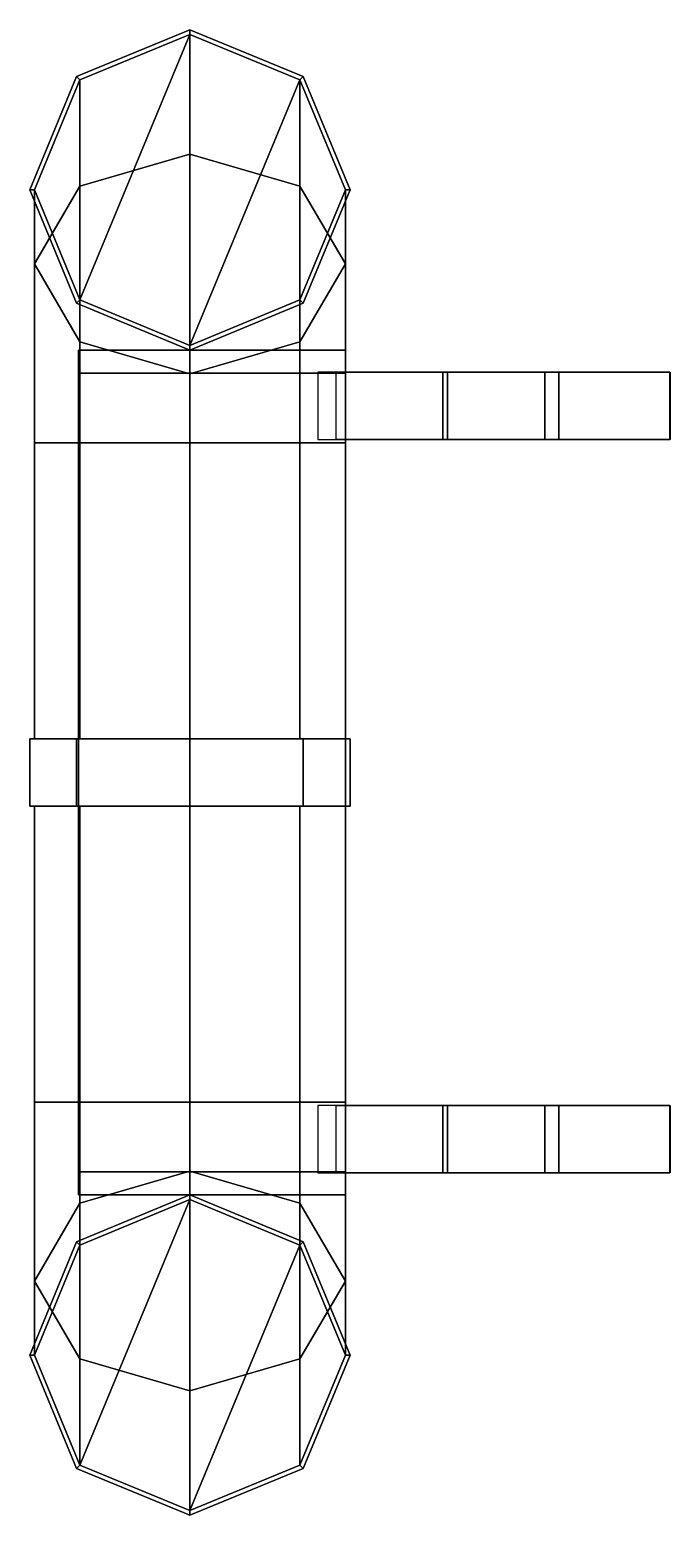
# Model space of a CAD drawing. Header units: millimetres. Extents: x -3 to 3, y -68 to 53.
# Drawn here: x -0.69 to 2.07, y -67.94 to -61.54 of the extents above; entities that cross this region are included whole.
import ezdxf

# ---------------------------------------------------------------- set-up
doc = ezdxf.new("R2010")
doc.units = ezdxf.units.MM
doc.layers.add('tmp', color=4, linetype='Continuous')

msp = doc.modelspace()

# ---------------------------------------------------------------- linework, layer by layer
for points in [[(0, -61.56, 15.98), (-0.4738, -62.7038, 15.98), (-0.67, -62.23, 15.98), (-0.4738, -61.7562, 15.98)], [(0, -61.54, 17.08), (-0.4879, -61.7421, 17.08), (-0.4738, -61.7562, 17.08), (0, -61.56, 17.08)], [(0, -61.54, 16.79), (-0.4879, -61.7421, 16.79), (-0.4879, -61.7421, 17.08), (0, -61.54, 17.08)], [(0, -61.56, 17.08), (-0.4738, -61.7562, 17.08), (-0.4738, -61.7562, 19.06), (0, -61.56, 19.06)], [(0, -61.56, 15.98), (-0.4738, -61.7562, 15.98), (-0.4738, -61.7562, 16.79), (0, -61.56, 16.79)], [(-0.4738, -62.2143, 20.1657), (0, -62.0755, 20.3045), (0, -61.56, 19.06), (-0.4738, -61.7562, 19.06)], [(0.4738, -61.7562, 15.98), (0, -62.9, 15.98), (-0.4738, -62.7038, 15.98), (0, -61.56, 15.98)], [(0.4879, -61.7421, 17.08), (0, -61.54, 17.08), (0, -61.56, 17.08), (0.4738, -61.7562, 17.08)], [(0.4879, -61.7421, 16.79), (0, -61.54, 16.79), (0, -61.54, 17.08), (0.4879, -61.7421, 17.08)], [(0.4738, -61.7562, 17.08), (0, -61.56, 17.08), (0, -61.56, 19.06), (0.4738, -61.7562, 19.06)], [(0.4738, -61.7562, 15.98), (0, -61.56, 15.98), (0, -61.56, 16.79), (0.4738, -61.7562, 16.79)], [(0, -62.0755, 20.3045), (0.4738, -62.2143, 20.1657), (0.4738, -61.7562, 19.06), (0, -61.56, 19.06)], [(-0.4879, -61.7421, 16.79), (-0.69, -62.23, 16.79), (-0.69, -62.23, 17.08), (-0.4879, -61.7421, 17.08)], [(-0.4879, -61.7421, 17.08), (-0.69, -62.23, 17.08), (-0.67, -62.23, 17.08), (-0.4738, -61.7562, 17.08)], [(-0.4738, -61.7562, 17.08), (-0.67, -62.23, 17.08), (-0.67, -62.23, 19.06), (-0.4738, -61.7562, 19.06)], [(-0.4738, -61.7562, 15.98), (-0.67, -62.23, 15.98), (-0.67, -62.23, 16.79), (-0.4738, -61.7562, 16.79)], [(-0.67, -62.5493, 19.8307), (-0.4738, -62.2143, 20.1657), (-0.4738, -61.7562, 19.06), (-0.67, -62.23, 19.06)], [(0.67, -62.23, 15.98), (0.4738, -62.7038, 15.98), (0, -62.9, 15.98), (0.4738, -61.7562, 15.98)], [(0.69, -62.23, 17.08), (0.4879, -61.7421, 17.08), (0.4738, -61.7562, 17.08), (0.67, -62.23, 17.08)], [(0.67, -62.23, 17.08), (0.4738, -61.7562, 17.08), (0.4738, -61.7562, 19.06), (0.67, -62.23, 19.06)], [(0.67, -62.23, 15.98), (0.4738, -61.7562, 15.98), (0.4738, -61.7562, 16.79), (0.67, -62.23, 16.79)], [(0.4738, -62.2143, 20.1657), (0.67, -62.5493, 19.8307), (0.67, -62.23, 19.06), (0.4738, -61.7562, 19.06)], [(0.69, -62.23, 16.79), (0.4879, -61.7421, 16.79), (0.4879, -61.7421, 17.08), (0.69, -62.23, 17.08)], [(-0.4738, -63.32, 20.6238), (0, -63.32, 20.82), (0, -62.0755, 20.3045), (-0.4738, -62.2143, 20.1657)], [(0, -63.32, 20.82), (0.4738, -63.32, 20.6238), (0.4738, -62.2143, 20.1657), (0, -62.0755, 20.3045)], [(-0.69, -62.23, 16.79), (-0.4879, -62.7179, 16.79), (-0.4879, -62.7179, 17.08), (-0.69, -62.23, 17.08)], [(-0.69, -62.23, 17.08), (-0.4879, -62.7179, 17.08), (-0.4738, -62.7038, 17.08), (-0.67, -62.23, 17.08)], [(-0.67, -63.32, 20.15), (-0.4738, -63.32, 20.6238), (-0.4738, -62.2143, 20.1657), (-0.67, -62.5493, 19.8307)], [(-0.67, -62.23, 17.08), (-0.4738, -62.7038, 17.08), (-0.4738, -62.7038, 19.06), (-0.67, -62.23, 19.06)], [(-0.67, -62.23, 15.98), (-0.4738, -62.7038, 15.98), (-0.4738, -62.7038, 16.79), (-0.67, -62.23, 16.79)], [(-0.4738, -62.8843, 19.4957), (-0.67, -62.5493, 19.8307), (-0.67, -62.23, 19.06), (-0.4738, -62.7038, 19.06)], [(0.4738, -63.32, 20.6238), (0.67, -63.32, 20.15), (0.67, -62.5493, 19.8307), (0.4738, -62.2143, 20.1657)], [(0.4738, -62.7038, 17.08), (0.67, -62.23, 17.08), (0.67, -62.23, 19.06), (0.4738, -62.7038, 19.06)], [(0.4738, -62.7038, 15.98), (0.67, -62.23, 15.98), (0.67, -62.23, 16.79), (0.4738, -62.7038, 16.79)], [(0.4879, -62.7179, 17.08), (0.69, -62.23, 17.08), (0.67, -62.23, 17.08), (0.4738, -62.7038, 17.08)], [(0.67, -62.5493, 19.8307), (0.4738, -62.8843, 19.4957), (0.4738, -62.7038, 19.06), (0.67, -62.23, 19.06)], [(0.4879, -62.7179, 16.79), (0.69, -62.23, 16.79), (0.69, -62.23, 17.08), (0.4879, -62.7179, 17.08)], [(-0.4738, -63.32, 19.6762), (-0.67, -63.32, 20.15), (-0.67, -62.5493, 19.8307), (-0.4738, -62.8843, 19.4957)], [(0.67, -63.32, 20.15), (0.4738, -63.32, 19.6762), (0.4738, -62.8843, 19.4957), (0.67, -62.5493, 19.8307)], [(-0.4879, -62.7179, 17.08), (0, -62.92, 17.08), (0, -62.9, 17.08), (-0.4738, -62.7038, 17.08)], [(-0.4879, -62.7179, 16.79), (0, -62.92, 16.79), (0, -62.92, 17.08), (-0.4879, -62.7179, 17.08)], [(-0.4738, -62.7038, 17.08), (0, -62.9, 17.08), (0, -62.9, 19.06), (-0.4738, -62.7038, 19.06)], [(-0.4738, -62.7038, 15.98), (0, -62.9, 15.98), (0, -62.9, 16.79), (-0.4738, -62.7038, 16.79)], [(0, -63.023, 19.357), (-0.4738, -62.8843, 19.4957), (-0.4738, -62.7038, 19.06), (0, -62.9, 19.06)], [(0, -62.9, 17.08), (0.4738, -62.7038, 17.08), (0.4738, -62.7038, 19.06), (0, -62.9, 19.06)], [(0, -62.9, 15.98), (0.4738, -62.7038, 15.98), (0.4738, -62.7038, 16.79), (0, -62.9, 16.79)], [(0, -62.92, 17.08), (0.4879, -62.7179, 17.08), (0.4738, -62.7038, 17.08), (0, -62.9, 17.08)], [(0.4738, -62.8843, 19.4957), (0, -63.023, 19.357), (0, -62.9, 19.06), (0.4738, -62.7038, 19.06)], [(0, -62.92, 16.79), (0.4879, -62.7179, 16.79), (0.4879, -62.7179, 17.08), (0, -62.92, 17.08)], [(0, -63.32, 19.48), (-0.4738, -63.32, 19.6762), (-0.4738, -62.8843, 19.4957), (0, -63.023, 19.357)], [(0.4738, -63.32, 19.6762), (0, -63.32, 19.48), (0, -63.023, 19.357), (0.4738, -62.8843, 19.4957)], [(-0.48, -63.02, 15.83), (-0.48, -66.46, 15.83), (-0.48, -66.56, 15.97), (-0.48, -62.92, 15.97)], [(-0.48, -62.92, 15.97), (-0.48, -66.56, 15.97), (-0.48, -66.56, 19.06), (-0.48, -62.92, 19.06)], [(-0.48, -62.92, 19.06), (-0.48, -66.56, 19.06), (-0.48, -66.16, 19.46), (-0.48, -63.32, 19.46)], [(-0.48, -63.02, 15.83), (-0.48, -62.92, 15.97), (0.67, -62.92, 15.97), (0.67, -63.02, 15.83)], [(-0.48, -62.92, 15.97), (-0.48, -62.92, 19.06), (0.67, -62.92, 19.06), (0.67, -62.92, 15.97)], [(-0.48, -62.92, 19.06), (-0.48, -63.32, 19.46), (0.67, -63.32, 19.46), (0.67, -62.92, 19.06)], [(-0.48, -66.46, 15.83), (-0.48, -63.02, 15.83), (0.67, -63.02, 15.83), (0.67, -66.46, 15.83)], [(1.09, -63.015, 20.84), (0.5521, -63.015, 20.49), (0.5521, -63.305, 20.49), (1.09, -63.305, 20.84)], [(0.63, -63.015, 16.06), (1.11, -63.015, 15.48), (1.11, -63.305, 15.48), (0.63, -63.305, 16.06)], [(1.09, -63.305, 20.84), (1.53, -63.305, 20.84), (1.53, -63.015, 20.84), (1.09, -63.015, 20.84)], [(1.59, -63.305, 15.48), (1.11, -63.305, 15.48), (1.11, -63.015, 15.48), (1.59, -63.015, 15.48)], [(1.53, -63.305, 20.84), (2.0679, -63.305, 20.49), (2.0679, -63.015, 20.49), (1.53, -63.015, 20.84)], [(2.07, -63.305, 16.06), (1.59, -63.305, 15.48), (1.59, -63.015, 15.48), (2.07, -63.015, 16.06)], [(2.07, -63.305, 20.49), (2.07, -63.305, 16.06), (2.07, -63.015, 16.06), (2.07, -63.015, 20.49)], [(-0.67, -63.32, 20.15), (-0.4738, -63.32, 19.6762), (-0.4738, -64.595, 19.6762), (-0.67, -64.595, 20.15)], [(-0.4738, -63.32, 20.6238), (-0.67, -63.32, 20.15), (-0.67, -64.595, 20.15), (-0.4738, -64.595, 20.6238)], [(-0.48, -63.32, 19.46), (-0.48, -66.16, 19.46), (0.67, -66.16, 19.46), (0.67, -63.32, 19.46)], [(0, -63.32, 20.82), (-0.4738, -63.32, 20.6238), (-0.4738, -64.595, 20.6238), (0, -64.595, 20.82)], [(-0.4738, -63.32, 19.6762), (0, -63.32, 19.48), (0, -64.595, 19.48), (-0.4738, -64.595, 19.6762)], [(0.4738, -63.32, 20.6238), (0, -63.32, 20.82), (0, -64.595, 20.82), (0.4738, -64.595, 20.6238)], [(0, -63.32, 19.48), (0.4738, -63.32, 19.6762), (0.4738, -64.595, 19.6762), (0, -64.595, 19.48)], [(0.67, -63.32, 20.15), (0.4738, -63.32, 20.6238), (0.4738, -64.595, 20.6238), (0.67, -64.595, 20.15)], [(0.4738, -63.32, 19.6762), (0.67, -63.32, 20.15), (0.67, -64.595, 20.15), (0.4738, -64.595, 19.6762)], [(-0.69, -64.885, 20.15), (-0.4879, -64.885, 20.6379), (-0.4879, -64.595, 20.6379), (-0.69, -64.595, 20.15)], [(-0.4879, -64.885, 19.6621), (-0.69, -64.885, 20.15), (-0.69, -64.595, 20.15), (-0.4879, -64.595, 19.6621)], [(-0.69, -64.595, 20.15), (-0.4879, -64.595, 20.6379), (-0.4738, -64.595, 20.6238), (-0.67, -64.595, 20.15)], [(-0.4879, -64.595, 19.6621), (-0.69, -64.595, 20.15), (-0.67, -64.595, 20.15), (-0.4738, -64.595, 19.6762)], [(-0.4879, -64.595, 20.6379), (0, -64.595, 20.84), (0, -64.595, 20.82), (-0.4738, -64.595, 20.6238)], [(-0.4879, -64.885, 20.6379), (0, -64.885, 20.84), (0, -64.595, 20.84), (-0.4879, -64.595, 20.6379)], [(0, -64.885, 19.46), (-0.4879, -64.885, 19.6621), (-0.4879, -64.595, 19.6621), (0, -64.595, 19.46)], [(0, -64.595, 19.46), (-0.4879, -64.595, 19.6621), (-0.4738, -64.595, 19.6762), (0, -64.595, 19.48)], [(0, -64.595, 20.84), (0.4879, -64.595, 20.6379), (0.4738, -64.595, 20.6238), (0, -64.595, 20.82)], [(0, -64.885, 20.84), (0.4879, -64.885, 20.6379), (0.4879, -64.595, 20.6379), (0, -64.595, 20.84)], [(0.4879, -64.885, 19.6621), (0, -64.885, 19.46), (0, -64.595, 19.46), (0.4879, -64.595, 19.6621)], [(0.4879, -64.595, 19.6621), (0, -64.595, 19.46), (0, -64.595, 19.48), (0.4738, -64.595, 19.6762)], [(0.69, -64.595, 20.15), (0.4879, -64.595, 19.6621), (0.4738, -64.595, 19.6762), (0.67, -64.595, 20.15)], [(0.4879, -64.595, 20.6379), (0.69, -64.595, 20.15), (0.67, -64.595, 20.15), (0.4738, -64.595, 20.6238)], [(0.4879, -64.885, 20.6379), (0.69, -64.885, 20.15), (0.69, -64.595, 20.15), (0.4879, -64.595, 20.6379)], [(0.69, -64.885, 20.15), (0.4879, -64.885, 19.6621), (0.4879, -64.595, 19.6621), (0.69, -64.595, 20.15)], [(-0.4879, -64.885, 20.6379), (-0.69, -64.885, 20.15), (-0.67, -64.885, 20.15), (-0.4738, -64.885, 20.6238)], [(-0.69, -64.885, 20.15), (-0.4879, -64.885, 19.6621), (-0.4738, -64.885, 19.6762), (-0.67, -64.885, 20.15)], [(-0.4738, -66.16, 19.6762), (-0.67, -66.16, 20.15), (-0.67, -64.885, 20.15), (-0.4738, -64.885, 19.6762)], [(-0.67, -66.16, 20.15), (-0.4738, -66.16, 20.6238), (-0.4738, -64.885, 20.6238), (-0.67, -64.885, 20.15)], [(0, -64.885, 20.84), (-0.4879, -64.885, 20.6379), (-0.4738, -64.885, 20.6238), (0, -64.885, 20.82)], [(-0.4879, -64.885, 19.6621), (0, -64.885, 19.46), (0, -64.885, 19.48), (-0.4738, -64.885, 19.6762)], [(0, -66.16, 19.48), (-0.4738, -66.16, 19.6762), (-0.4738, -64.885, 19.6762), (0, -64.885, 19.48)], [(-0.4738, -66.16, 20.6238), (0, -66.16, 20.82), (0, -64.885, 20.82), (-0.4738, -64.885, 20.6238)], [(0.4738, -66.16, 19.6762), (0, -66.16, 19.48), (0, -64.885, 19.48), (0.4738, -64.885, 19.6762)], [(0, -66.16, 20.82), (0.4738, -66.16, 20.6238), (0.4738, -64.885, 20.6238), (0, -64.885, 20.82)], [(0.4879, -64.885, 20.6379), (0, -64.885, 20.84), (0, -64.885, 20.82), (0.4738, -64.885, 20.6238)], [(0, -64.885, 19.46), (0.4879, -64.885, 19.6621), (0.4738, -64.885, 19.6762), (0, -64.885, 19.48)], [(0.67, -66.16, 20.15), (0.4738, -66.16, 19.6762), (0.4738, -64.885, 19.6762), (0.67, -64.885, 20.15)], [(0.4738, -66.16, 20.6238), (0.67, -66.16, 20.15), (0.67, -64.885, 20.15), (0.4738, -64.885, 20.6238)], [(0.69, -64.885, 20.15), (0.4879, -64.885, 20.6379), (0.4738, -64.885, 20.6238), (0.67, -64.885, 20.15)], [(0.4879, -64.885, 19.6621), (0.69, -64.885, 20.15), (0.67, -64.885, 20.15), (0.4738, -64.885, 19.6762)], [(-0.67, -66.16, 20.15), (-0.4738, -66.16, 19.6762), (-0.4738, -66.5957, 19.4957), (-0.67, -66.9307, 19.8307)], [(-0.4738, -66.16, 20.6238), (-0.67, -66.16, 20.15), (-0.67, -66.9307, 19.8307), (-0.4738, -67.2657, 20.1657)], [(-0.48, -66.16, 19.46), (-0.48, -66.56, 19.06), (0.67, -66.56, 19.06), (0.67, -66.16, 19.46)], [(-0.4738, -66.16, 19.6762), (0, -66.16, 19.48), (0, -66.457, 19.357), (-0.4738, -66.5957, 19.4957)], [(0, -66.16, 20.82), (-0.4738, -66.16, 20.6238), (-0.4738, -67.2657, 20.1657), (0, -67.4045, 20.3045)], [(0, -66.16, 19.48), (0.4738, -66.16, 19.6762), (0.4738, -66.5957, 19.4957), (0, -66.457, 19.357)], [(0.4738, -66.16, 20.6238), (0, -66.16, 20.82), (0, -67.4045, 20.3045), (0.4738, -67.2657, 20.1657)], [(0.4738, -66.16, 19.6762), (0.67, -66.16, 20.15), (0.67, -66.9307, 19.8307), (0.4738, -66.5957, 19.4957)], [(0.67, -66.16, 20.15), (0.4738, -66.16, 20.6238), (0.4738, -67.2657, 20.1657), (0.67, -66.9307, 19.8307)], [(1.09, -66.175, 20.84), (0.5521, -66.175, 20.49), (0.5521, -66.465, 20.49), (1.09, -66.465, 20.84)], [(0.63, -66.175, 16.06), (1.11, -66.175, 15.48), (1.11, -66.465, 15.48), (0.63, -66.465, 16.06)], [(1.09, -66.465, 20.84), (1.53, -66.465, 20.84), (1.53, -66.175, 20.84), (1.09, -66.175, 20.84)], [(1.59, -66.465, 15.48), (1.11, -66.465, 15.48), (1.11, -66.175, 15.48), (1.59, -66.175, 15.48)], [(1.53, -66.465, 20.84), (2.0679, -66.465, 20.49), (2.0679, -66.175, 20.49), (1.53, -66.175, 20.84)], [(2.07, -66.465, 16.06), (1.59, -66.465, 15.48), (1.59, -66.175, 15.48), (2.07, -66.175, 16.06)], [(2.07, -66.465, 20.49), (2.07, -66.465, 16.06), (2.07, -66.175, 16.06), (2.07, -66.175, 20.49)], [(-0.48, -66.56, 15.97), (-0.48, -66.46, 15.83), (0.67, -66.46, 15.83), (0.67, -66.56, 15.97)], [(-0.4738, -66.5957, 19.4957), (0, -66.457, 19.357), (0, -66.58, 19.06), (-0.4738, -66.7762, 19.06)], [(0, -66.457, 19.357), (0.4738, -66.5957, 19.4957), (0.4738, -66.7762, 19.06), (0, -66.58, 19.06)], [(0, -66.58, 15.98), (-0.4738, -67.7238, 15.98), (-0.67, -67.25, 15.98), (-0.4738, -66.7762, 15.98)], [(-0.67, -66.9307, 19.8307), (-0.4738, -66.5957, 19.4957), (-0.4738, -66.7762, 19.06), (-0.67, -67.25, 19.06)], [(0, -66.56, 16.79), (-0.4879, -66.7621, 16.79), (-0.4879, -66.7621, 17.08), (0, -66.56, 17.08)], [(0, -66.56, 17.08), (-0.4879, -66.7621, 17.08), (-0.4738, -66.7762, 17.08), (0, -66.58, 17.08)], [(-0.48, -66.56, 19.06), (-0.48, -66.56, 15.97), (0.67, -66.56, 15.97), (0.67, -66.56, 19.06)], [(0, -66.58, 15.98), (-0.4738, -66.7762, 15.98), (-0.4738, -66.7762, 16.79), (0, -66.58, 16.79)], [(0, -66.58, 17.08), (-0.4738, -66.7762, 17.08), (-0.4738, -66.7762, 19.06), (0, -66.58, 19.06)], [(0.4738, -66.7762, 15.98), (0, -67.92, 15.98), (-0.4738, -67.7238, 15.98), (0, -66.58, 15.98)], [(0.4879, -66.7621, 16.79), (0, -66.56, 16.79), (0, -66.56, 17.08), (0.4879, -66.7621, 17.08)], [(0.4879, -66.7621, 17.08), (0, -66.56, 17.08), (0, -66.58, 17.08), (0.4738, -66.7762, 17.08)], [(0.4738, -66.7762, 15.98), (0, -66.58, 15.98), (0, -66.58, 16.79), (0.4738, -66.7762, 16.79)], [(0.4738, -66.7762, 17.08), (0, -66.58, 17.08), (0, -66.58, 19.06), (0.4738, -66.7762, 19.06)], [(0.4738, -66.5957, 19.4957), (0.67, -66.9307, 19.8307), (0.67, -67.25, 19.06), (0.4738, -66.7762, 19.06)], [(-0.4879, -66.7621, 16.79), (-0.69, -67.25, 16.79), (-0.69, -67.25, 17.08), (-0.4879, -66.7621, 17.08)], [(-0.4879, -66.7621, 17.08), (-0.69, -67.25, 17.08), (-0.67, -67.25, 17.08), (-0.4738, -66.7762, 17.08)], [(-0.4738, -66.7762, 15.98), (-0.67, -67.25, 15.98), (-0.67, -67.25, 16.79), (-0.4738, -66.7762, 16.79)], [(-0.4738, -66.7762, 17.08), (-0.67, -67.25, 17.08), (-0.67, -67.25, 19.06), (-0.4738, -66.7762, 19.06)], [(0.67, -67.25, 15.98), (0.4738, -67.7238, 15.98), (0, -67.92, 15.98), (0.4738, -66.7762, 15.98)], [(0.69, -67.25, 17.08), (0.4879, -66.7621, 17.08), (0.4738, -66.7762, 17.08), (0.67, -67.25, 17.08)], [(0.67, -67.25, 15.98), (0.4738, -66.7762, 15.98), (0.4738, -66.7762, 16.79), (0.67, -67.25, 16.79)], [(0.67, -67.25, 17.08), (0.4738, -66.7762, 17.08), (0.4738, -66.7762, 19.06), (0.67, -67.25, 19.06)], [(0.69, -67.25, 16.79), (0.4879, -66.7621, 16.79), (0.4879, -66.7621, 17.08), (0.69, -67.25, 17.08)], [(-0.4738, -67.2657, 20.1657), (-0.67, -66.9307, 19.8307), (-0.67, -67.25, 19.06), (-0.4738, -67.7238, 19.06)], [(0.67, -66.9307, 19.8307), (0.4738, -67.2657, 20.1657), (0.4738, -67.7238, 19.06), (0.67, -67.25, 19.06)], [(-0.69, -67.25, 16.79), (-0.4879, -67.7379, 16.79), (-0.4879, -67.7379, 17.08), (-0.69, -67.25, 17.08)], [(-0.69, -67.25, 17.08), (-0.4879, -67.7379, 17.08), (-0.4738, -67.7238, 17.08), (-0.67, -67.25, 17.08)], [(-0.67, -67.25, 15.98), (-0.4738, -67.7238, 15.98), (-0.4738, -67.7238, 16.79), (-0.67, -67.25, 16.79)], [(-0.67, -67.25, 17.08), (-0.4738, -67.7238, 17.08), (-0.4738, -67.7238, 19.06), (-0.67, -67.25, 19.06)], [(0.4738, -67.7238, 15.98), (0.67, -67.25, 15.98), (0.67, -67.25, 16.79), (0.4738, -67.7238, 16.79)], [(0.4738, -67.7238, 17.08), (0.67, -67.25, 17.08), (0.67, -67.25, 19.06), (0.4738, -67.7238, 19.06)], [(0.4879, -67.7379, 17.08), (0.69, -67.25, 17.08), (0.67, -67.25, 17.08), (0.4738, -67.7238, 17.08)], [(0.4879, -67.7379, 16.79), (0.69, -67.25, 16.79), (0.69, -67.25, 17.08), (0.4879, -67.7379, 17.08)], [(0, -67.4045, 20.3045), (-0.4738, -67.2657, 20.1657), (-0.4738, -67.7238, 19.06), (0, -67.92, 19.06)], [(0.4738, -67.2657, 20.1657), (0, -67.4045, 20.3045), (0, -67.92, 19.06), (0.4738, -67.7238, 19.06)], [(-0.4879, -67.7379, 17.08), (0, -67.94, 17.08), (0, -67.92, 17.08), (-0.4738, -67.7238, 17.08)], [(-0.4879, -67.7379, 16.79), (0, -67.94, 16.79), (0, -67.94, 17.08), (-0.4879, -67.7379, 17.08)], [(-0.4738, -67.7238, 15.98), (0, -67.92, 15.98), (0, -67.92, 16.79), (-0.4738, -67.7238, 16.79)], [(-0.4738, -67.7238, 17.08), (0, -67.92, 17.08), (0, -67.92, 19.06), (-0.4738, -67.7238, 19.06)], [(0, -67.92, 15.98), (0.4738, -67.7238, 15.98), (0.4738, -67.7238, 16.79), (0, -67.92, 16.79)], [(0, -67.92, 17.08), (0.4738, -67.7238, 17.08), (0.4738, -67.7238, 19.06), (0, -67.92, 19.06)], [(0, -67.94, 17.08), (0.4879, -67.7379, 17.08), (0.4738, -67.7238, 17.08), (0, -67.92, 17.08)], [(0, -67.94, 16.79), (0.4879, -67.7379, 16.79), (0.4879, -67.7379, 17.08), (0, -67.94, 17.08)]]:
    msp.add_3dface(points)
at = {"layer": 'tmp', "extrusion": (-1, 0, 0)}
for p, q in [((-0.48, -62.92, 19.06), (-0.48, -62.92, 15.97)), ((-0.48, -62.92, 15.97), (-0.48, -63.02, 15.83)), ((-0.48, -62.92, 19.06), (-0.48, -63.32, 19.46)), ((0.67, -62.92, 19.06), (0.67, -62.92, 15.97)), ((0.67, -62.92, 15.97), (0.67, -63.02, 15.83)), ((0.67, -62.92, 19.06), (0.67, -63.32, 19.46)), ((-0.48, -66.56, 19.06), (-0.48, -66.16, 19.46)), ((0.67, -66.56, 19.06), (0.67, -66.16, 19.46)), ((-0.48, -66.56, 15.97), (-0.48, -66.46, 15.83)), ((0.67, -66.56, 15.97), (0.67, -66.46, 15.83)), ((-0.48, -66.56, 19.06), (-0.48, -66.56, 15.97)), ((0.67, -66.56, 19.06), (0.67, -66.56, 15.97))]:
    msp.add_line(p, q, dxfattribs=at)

doc.saveas('drawing.dxf')
